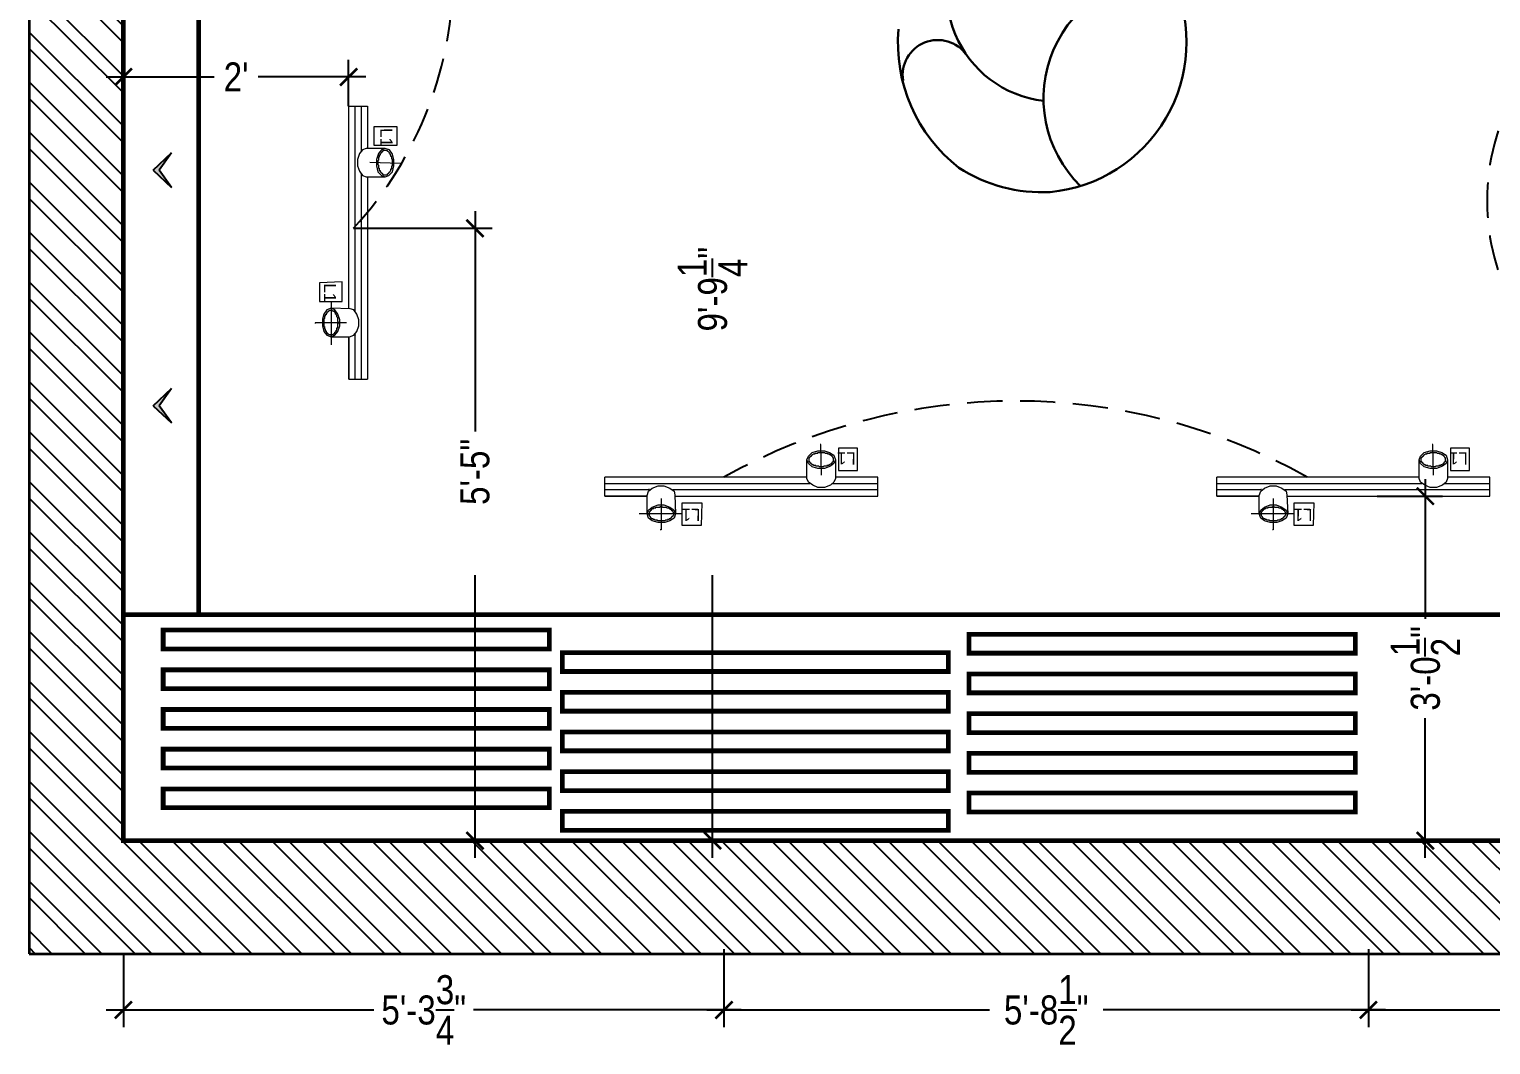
# Model space of a CAD drawing. Header units: inches. Extents: x -109431 to 29005, y -34715 to -1756.
# Drawn here: x -51553.3 to -51398.2, y -12237.6 to -12129.7 of the extents above; entities that cross this region are included whole.
import ezdxf

# ---------------------------------------------------------------- set-up
doc = ezdxf.new("R2010")
doc.units = ezdxf.units.IN
doc.header["$LTSCALE"] = 0.05
doc.header["$MEASUREMENT"] = 0
doc.header["$PDMODE"] = 3
doc.header["$PDSIZE"] = -4
for name, pattern in [('A2-XREF-115_FURN$0$HIDDEN', [0.375, 0.25, -0.125]), ('ACAD_ISO03W100', [30, 12, -18]), ('DASHED2', [0.375, 0.25, -0.125])]:
    doc.linetypes.add(name, pattern=pattern)
doc.layers.get('Defpoints').update_dxf_attribs({"linetype": 'DASHED2'})
for name, color, linetype in [('Civil Dimension - Text', 7, 'Continuous'), ('Flooring Hatch', 251, 'Continuous'), ('Flooring Layout', 7, 'Continuous')]:
    doc.layers.add(name, color=color, linetype=linetype)
for name, color, linetype, lineweight in [('Electrical power fixture', 144, 'Continuous', 15), ('FURNITURE', 1, 'Continuous', 18), ('hatch', 7, 'Continuous', 25), ('WALL', 7, 'Continuous', 35)]:
    doc.layers.add(name, color=color, linetype=linetype, lineweight=lineweight)
doc.styles.add('9-128OF1-4', font='ARIALN.TTF', dxfattribs={"height": 3.0792})
doc.styles.add('PDF Arial', font='arial.ttf')
doc.dimstyles.new('DIM 1-4', dxfattribs={"dimtxt": 3.0792, "dimasz": 1.82, "dimexe": 1.82, "dimexo": 0, "dimgap": 0.09, "dimtad": 0, "dimzin": 0, "dimdsep": 46, "dimlunit": 4, "dimtxsty": '9-128OF1-4', "dimblk": 'ARCHTICK', "dimcen": 1.8125, "dimdle": 1.82, "dimclrd": 8, "dimclre": 8, "dimadec": 0, "dimazin": 0, "dimtfac": 1, "dimtofl": 0, "dimtmove": 0, "dimatfit": 3, "dimldrblk": 'OPEN90', "dimfxl": 1, "dimtolj": 1, "dimtzin": 0, "dimlwd": -1, "dimarcsym": 0})

# ---------------------------------------------------------------- blocks, each defined once
blk = doc.blocks.new('adwawd')
at = {"layer": 'Flooring Hatch', "ltscale": 50, "true_color": 0xcd6928}
h = blk.add_hatch(color=32, dxfattribs=at)
h.dxf.hatch_style = 1
h.paths.add_polyline_path([(-77941.34, -7094.04), (-77946.01, -7099.05), (-77941.34, -7095.73), (-77936.68, -7099.05)])
at = {"layer": 'Civil Dimension - Text', "color": 2, "ltscale": 50}
for p, q in [((-77941.34, -7094.04), (-77946.01, -7099.05)), ((-77946.01, -7099.05), (-77941.34, -7095.73)), ((-77941.34, -7094.04), (-77936.68, -7099.05)), ((-77936.68, -7099.05), (-77941.34, -7095.73))]:
    blk.add_line(p, q, dxfattribs=at)
blk = doc.blocks.new('_ArchTick')
at = {"color": 0, "const_width": 0.15}
blk.add_lwpolyline([(-0.5, -0.5), (0.5, 0.5)], dxfattribs=at)
blk = doc.blocks.new('*D364')
at = {"layer": 'Civil Dimension - Text', "color": 8, "linetype": 'ACAD_ISO03W100', "ltscale": 50, "transparency": 16777216}
for p, q in [((-51405.11, -12177.48), (-51405.11, -12193.22)), ((-51405.11, -12217.7), (-51405.11, -12201.97))]:
    blk.add_line(p, q, dxfattribs=at)
at = {"layer": 'Civil Dimension - Text', "color": 8, "linetype": 'ACAD_ISO03W100', "lineweight": -2, "ltscale": 50, "transparency": 16777216}
for p, q in [((-51410.23, -12179.3), (-51403.29, -12179.3)), ((-51410.23, -12215.88), (-51403.29, -12215.88))]:
    blk.add_line(p, q, dxfattribs=at)
at = {"layer": 'Defpoints', "color": 0, "ltscale": 50, "transparency": 16777216}
for p in [(-51410.23, -12179.3), (-51405.11, -12179.3), (-51410.23, -12215.88)]:
    blk.add_point(p, dxfattribs=at)
at = {"layer": 'Civil Dimension - Text', "color": 8, "ltscale": 50, "transparency": 16777216, "xscale": 1.82, "yscale": 1.82, "zscale": 1.82}
for p, rotation in [((-51405.11, -12179.3), 90), ((-51405.11, -12215.88), 270)]:
    blk.add_blockref('_ArchTick', p, dxfattribs=dict(at, rotation=rotation))
at = {"layer": 'Civil Dimension - Text', "color": 0, "ltscale": 50, "transparency": 16777216, "insert": (-51405.11, -12197.59), "char_height": 3.0792, "attachment_point": 5, "rotation": 90, "style": '9-128OF1-4', "bg_fill": 3, "box_fill_scale": 1.25, "bg_fill_color": 256, "bg_fill_true_color": 13158600, "bg_fill_transparency": 0}
blk.add_mtext('\\A1;3\'-0{\\H1x;\\S1/2;}"', dxfattribs=at)
blk = doc.blocks.new('_Open90')
at = {"color": 0, "linetype": 'ByBlock', "lineweight": -2}
for p, q in [((0, 0), (-1, 0)), ((-0.5, 0.5), (0, 0)), ((0, 0), (-0.5, -0.5))]:
    blk.add_line(p, q, dxfattribs=at)
blk = doc.blocks.new('*D367')
at = {"layer": 'Defpoints', "color": 0, "ltscale": 50, "transparency": 16777216}
for p in [(-51543.33, -12227.96), (-51479.57, -12227.42), (-51543.33, -12233.86)]:
    blk.add_point(p, dxfattribs=at)
at = {"layer": 'Flooring Layout', "color": 8, "linetype": 'ACAD_ISO03W100', "lineweight": -2, "ltscale": 50, "transparency": 16777216}
for p, q in [((-51543.33, -12227.96), (-51543.33, -12235.68)), ((-51479.57, -12227.42), (-51479.57, -12235.68))]:
    blk.add_line(p, q, dxfattribs=at)
at = {"layer": 'Flooring Layout', "color": 8, "linetype": 'ACAD_ISO03W100', "ltscale": 50, "transparency": 16777216}
for p, q in [((-51545.15, -12233.86), (-51515.86, -12233.86)), ((-51477.75, -12233.86), (-51507.04, -12233.86))]:
    blk.add_line(p, q, dxfattribs=at)
at = {"layer": 'Flooring Layout', "color": 8, "ltscale": 50, "transparency": 16777216, "xscale": 1.82, "yscale": 1.82, "zscale": 1.82, "rotation": 180}
blk.add_blockref('_ArchTick', (-51543.33, -12233.86), dxfattribs=at)
at = {"layer": 'Flooring Layout', "color": 8, "ltscale": 50, "transparency": 16777216, "xscale": 1.82, "yscale": 1.82, "zscale": 1.82}
blk.add_blockref('_ArchTick', (-51479.57, -12233.86), dxfattribs=at)
at = {"layer": 'Flooring Layout', "color": 0, "ltscale": 50, "transparency": 16777216, "insert": (-51511.45, -12233.86), "char_height": 3.0792, "attachment_point": 5, "style": '9-128OF1-4', "bg_fill": 3, "box_fill_scale": 1.25, "bg_fill_color": 256, "bg_fill_true_color": 13158600, "bg_fill_transparency": 0}
blk.add_mtext('\\A1;5\'-3{\\H1x;\\S3/4;}"', dxfattribs=at)
blk = doc.blocks.new('*D368')
at = {"layer": 'Defpoints', "color": 0, "ltscale": 50, "transparency": 16777216}
for p in [(-51347.16, -12220.89), (-51411.15, -12227.88), (-51411.15, -12233.86)]:
    blk.add_point(p, dxfattribs=at)
at = {"layer": 'Flooring Layout', "color": 8, "linetype": 'ACAD_ISO03W100', "lineweight": -2, "ltscale": 50, "transparency": 16777216}
for p, q in [((-51347.16, -12220.89), (-51347.16, -12235.68)), ((-51411.15, -12227.88), (-51411.15, -12235.68))]:
    blk.add_line(p, q, dxfattribs=at)
at = {"layer": 'Flooring Layout', "color": 8, "linetype": 'ACAD_ISO03W100', "ltscale": 50, "transparency": 16777216}
for p, q in [((-51412.97, -12233.86), (-51382.6, -12233.86)), ((-51345.34, -12233.86), (-51375.71, -12233.86))]:
    blk.add_line(p, q, dxfattribs=at)
at = {"layer": 'Flooring Layout', "color": 8, "ltscale": 50, "transparency": 16777216, "xscale": 1.82, "yscale": 1.82, "zscale": 1.82, "rotation": 180}
blk.add_blockref('_ArchTick', (-51411.15, -12233.86), dxfattribs=at)
at = {"layer": 'Flooring Layout', "color": 8, "ltscale": 50, "transparency": 16777216, "xscale": 1.82, "yscale": 1.82, "zscale": 1.82}
blk.add_blockref('_ArchTick', (-51347.16, -12233.86), dxfattribs=at)
at = {"layer": 'Flooring Layout', "color": 0, "ltscale": 50, "transparency": 16777216, "insert": (-51379.15, -12233.86), "char_height": 3.079, "attachment_point": 5, "style": '9-128OF1-4', "bg_fill": 3, "box_fill_scale": 1.25, "bg_fill_color": 256, "bg_fill_true_color": 13158600, "bg_fill_transparency": 0}
blk.add_mtext('\\A1;5\'-4"', dxfattribs=at)
blk = doc.blocks.new('*D371')
at = {"layer": 'Civil Dimension - Text', "color": 8, "linetype": 'ACAD_ISO03W100', "ltscale": 50, "transparency": 16777216}
for p, q in [((-51506, -12149.03), (-51506, -12173.27)), ((-51506, -12217.7), (-51506, -12180.17))]:
    blk.add_line(p, q, dxfattribs=at)
at = {"layer": 'Civil Dimension - Text', "color": 8, "linetype": 'ACAD_ISO03W100', "lineweight": -2, "ltscale": 50, "transparency": 16777216}
for p, q in [((-51518.9, -12150.85), (-51504.18, -12150.85)), ((-51518.9, -12215.88), (-51504.18, -12215.88))]:
    blk.add_line(p, q, dxfattribs=at)
at = {"layer": 'Defpoints', "color": 0, "ltscale": 50, "transparency": 16777216}
for p in [(-51518.9, -12150.85), (-51518.9, -12215.88), (-51506, -12215.88)]:
    blk.add_point(p, dxfattribs=at)
at = {"layer": 'Civil Dimension - Text', "color": 8, "ltscale": 50, "transparency": 16777216, "xscale": 1.82, "yscale": 1.82, "zscale": 1.82}
for p, rotation in [((-51506, -12150.85), 90), ((-51506, -12215.88), 270)]:
    blk.add_blockref('_ArchTick', p, dxfattribs=dict(at, rotation=rotation))
at = {"layer": 'Civil Dimension - Text', "color": 0, "ltscale": 50, "transparency": 16777216, "insert": (-51506, -12176.72), "char_height": 3.079, "attachment_point": 5, "rotation": 90, "style": '9-128OF1-4', "bg_fill": 3, "box_fill_scale": 1.25, "bg_fill_color": 256, "bg_fill_true_color": 13158600, "bg_fill_transparency": 0}
blk.add_mtext('\\A1;5\'-5"', dxfattribs=at)
blk = doc.blocks.new('*D372')
at = {"layer": 'Defpoints', "color": 0, "ltscale": 50, "transparency": 16777216}
for p in [(-51479.57, -12227.42), (-51411.15, -12227.42), (-51411.15, -12233.86)]:
    blk.add_point(p, dxfattribs=at)
at = {"layer": 'Flooring Layout', "color": 8, "linetype": 'ACAD_ISO03W100', "lineweight": -2, "ltscale": 50, "transparency": 16777216}
for p, q in [((-51479.57, -12227.42), (-51479.57, -12235.68)), ((-51411.15, -12227.42), (-51411.15, -12235.68))]:
    blk.add_line(p, q, dxfattribs=at)
at = {"layer": 'Flooring Layout', "color": 8, "linetype": 'ACAD_ISO03W100', "ltscale": 50, "transparency": 16777216}
for p, q in [((-51481.39, -12233.86), (-51449.74, -12233.86)), ((-51409.33, -12233.86), (-51440.99, -12233.86))]:
    blk.add_line(p, q, dxfattribs=at)
at = {"layer": 'Flooring Layout', "color": 8, "ltscale": 50, "transparency": 16777216, "xscale": 1.82, "yscale": 1.82, "zscale": 1.82, "rotation": 180}
blk.add_blockref('_ArchTick', (-51479.57, -12233.86), dxfattribs=at)
at = {"layer": 'Flooring Layout', "color": 8, "ltscale": 50, "transparency": 16777216, "xscale": 1.82, "yscale": 1.82, "zscale": 1.82}
blk.add_blockref('_ArchTick', (-51411.15, -12233.86), dxfattribs=at)
at = {"layer": 'Flooring Layout', "color": 0, "ltscale": 50, "transparency": 16777216, "insert": (-51445.36, -12233.86), "char_height": 3.0792, "attachment_point": 5, "style": '9-128OF1-4', "bg_fill": 3, "box_fill_scale": 1.25, "bg_fill_color": 256, "bg_fill_true_color": 13158600, "bg_fill_transparency": 0}
blk.add_mtext('\\A1;5\'-8{\\H1x;\\S1/2;}"', dxfattribs=at)
blk = doc.blocks.new('*D377')
at = {"layer": 'Civil Dimension - Text', "color": 8, "linetype": 'ACAD_ISO03W100', "ltscale": 50, "transparency": 16777216}
for p, q in [((-51480.79, -12096.94), (-51480.79, -12152.91)), ((-51480.79, -12217.7), (-51480.79, -12161.73))]:
    blk.add_line(p, q, dxfattribs=at)
at = {"layer": 'Civil Dimension - Text', "color": 8, "linetype": 'ACAD_ISO03W100', "lineweight": -2, "ltscale": 50, "transparency": 16777216}
for p, q in [((-51447.24, -12098.76), (-51482.61, -12098.76)), ((-51437.26, -12215.88), (-51482.61, -12215.88))]:
    blk.add_line(p, q, dxfattribs=at)
at = {"layer": 'Defpoints', "color": 0, "ltscale": 50, "transparency": 16777216}
for p in [(-51447.24, -12098.76), (-51480.79, -12215.88), (-51437.26, -12215.88)]:
    blk.add_point(p, dxfattribs=at)
at = {"layer": 'Civil Dimension - Text', "color": 8, "ltscale": 50, "transparency": 16777216, "xscale": 1.82, "yscale": 1.82, "zscale": 1.82}
for p, rotation in [((-51480.79, -12098.76), 90), ((-51480.79, -12215.88), 270)]:
    blk.add_blockref('_ArchTick', p, dxfattribs=dict(at, rotation=rotation))
at = {"layer": 'Civil Dimension - Text', "color": 0, "ltscale": 50, "transparency": 16777216, "insert": (-51480.79, -12157.32), "char_height": 3.0792, "attachment_point": 5, "rotation": 90, "style": '9-128OF1-4', "bg_fill": 3, "box_fill_scale": 1.25, "bg_fill_color": 256, "bg_fill_true_color": 13158600, "bg_fill_transparency": 0}
blk.add_mtext('\\A1;9\'-9{\\H1x;\\S1/4;}"', dxfattribs=at)
blk = doc.blocks.new('*D404')
at = {"layer": 'Defpoints', "color": 0, "ltscale": 50, "transparency": 16777216}
for p in [(-51543.33, -12134.78), (-51543.33, -12136.57), (-51519.42, -12137.88)]:
    blk.add_point(p, dxfattribs=at)
at = {"layer": 'Flooring Layout', "color": 8, "linetype": 'ACAD_ISO03W100', "lineweight": -2, "ltscale": 50, "transparency": 16777216}
for p, q in [((-51543.33, -12136.57), (-51543.33, -12132.96)), ((-51519.42, -12137.88), (-51519.42, -12132.96))]:
    blk.add_line(p, q, dxfattribs=at)
at = {"layer": 'Flooring Layout', "color": 8, "linetype": 'ACAD_ISO03W100', "ltscale": 50, "transparency": 16777216}
for p, q in [((-51545.15, -12134.78), (-51532.65, -12134.78)), ((-51517.6, -12134.78), (-51530.1, -12134.78))]:
    blk.add_line(p, q, dxfattribs=at)
at = {"layer": 'Flooring Layout', "color": 8, "ltscale": 50, "transparency": 16777216, "xscale": 1.82, "yscale": 1.82, "zscale": 1.82, "rotation": 180}
blk.add_blockref('_ArchTick', (-51543.33, -12134.78), dxfattribs=at)
at = {"layer": 'Flooring Layout', "color": 8, "ltscale": 50, "transparency": 16777216, "xscale": 1.82, "yscale": 1.82, "zscale": 1.82}
blk.add_blockref('_ArchTick', (-51519.42, -12134.78), dxfattribs=at)
at = {"layer": 'Flooring Layout', "color": 0, "ltscale": 50, "transparency": 16777216, "insert": (-51531.37, -12134.78), "char_height": 3.079, "attachment_point": 5, "style": '9-128OF1-4', "bg_fill": 3, "box_fill_scale": 1.25, "bg_fill_color": 256, "bg_fill_true_color": 13158600, "bg_fill_transparency": 0}
blk.add_mtext("\\A1;2'", dxfattribs=at)

msp = doc.modelspace()

# ---------------------------------------------------------------- hatches: boundary and pattern name
at = {"layer": 'hatch', "ltscale": 0.25}
h = msp.add_hatch(dxfattribs=at)
h.set_pattern_fill('ANSI32', color=8, scale=10, angle=270)
h.set_pattern_definition([(315, (-47162.779, 72304.417), (2.65165043, 2.65165043), []), (315, (-47162.779, 72302.6493), (2.65165043, 2.65165043), [])])
h.paths.add_polyline_path([(-51380.36559, -12227.88316), (-51380.36559, -12215.88316), (-51543.33164, -12215.88316), (-51543.33164, -12044.88316), (-51553.33164, -12044.88316), (-51553.33164, -12227.88316)])

# ---------------------------------------------------------------- linework, layer by layer
at = {"color": 244, "lineweight": 30, "ltscale": 50, "true_color": 0x991b1e}
for centre, radius, start, end in [((-51444.35339, -12125.84428), 11.53989, 79.9064974, 263.5789485), ((-51432.62139, -12137.05371), 13.02511, 87.5444693, 225.6658179), ((-51446.44642, -12131.09926), 15.98454, 275.4578992, 23.8293879), ((-51444.25488, -12131.15778), 16.8509, 175.0919541, 231.9162434), ((-51456.87118, -12134.59421), 3.73294, 35.2978512, 188.7055563), ((-51445.7933, -12130.72305), 16.31136, 237.1187473, 273.047746)]:
    msp.add_arc(centre, radius, start, end, dxfattribs=at)
at = {"layer": 'Electrical power fixture'}
for p, q in [((-51492.22439, -12179.30089), (-51492.22439, -12177.28658)), ((-51427.24281, -12179.30089), (-51427.24281, -12177.28658)), ((-51487.72439, -12179.30089), (-51492.22439, -12179.30089)), ((-51422.74281, -12179.30089), (-51427.24281, -12179.30089))]:
    msp.add_line(p, q, dxfattribs=at)
for points in [[(-51514.30388, -12140.05241), (-51514.30388, -12142.06672), (-51516.70553, -12142.06672), (-51516.70553, -12140.05241), (-51514.30388, -12140.05241), (-51514.30388, -12140.12988)], [(-51515.54344, -12142.37662), (-51517.55774, -12142.37662), (-51517.94509, -12142.53156), (-51518.25501, -12142.91893), (-51518.48742, -12143.53871), (-51518.48742, -12144.23597), (-51518.25501, -12144.77829), (-51517.94509, -12145.24312), (-51517.55774, -12145.39807), (-51515.54344, -12145.39807)], [(-51515.54344, -12145.16565), (-51515.46597, -12145.16565), (-51515.3885, -12145.16565), (-51515.31103, -12145.16565), (-51515.31103, -12145.08818), (-51515.23356, -12145.08818), (-51515.23356, -12145.0107), (-51515.15605, -12145.0107), (-51515.15605, -12144.93323), (-51515.07858, -12144.93323), (-51515.07858, -12144.85576), (-51515.00111, -12144.85576), (-51515.00111, -12144.77829), (-51514.92364, -12144.70081), (-51514.92364, -12144.62334), (-51514.92364, -12144.54587), (-51514.84617, -12144.54587), (-51514.84617, -12144.46839), (-51514.84617, -12144.39092), (-51514.84617, -12144.31345), (-51514.84617, -12144.23597), (-51514.7687, -12144.23597), (-51514.7687, -12144.1585), (-51514.7687, -12144.08103), (-51514.7687, -12144.00355), (-51514.7687, -12143.92608), (-51514.7687, -12143.84861), (-51514.7687, -12143.77113), (-51514.7687, -12143.69366), (-51514.7687, -12143.61619), (-51514.7687, -12143.53871), (-51514.84617, -12143.46124), (-51514.84617, -12143.38377), (-51514.84617, -12143.30629), (-51514.84617, -12143.22882), (-51514.92364, -12143.22882), (-51514.92364, -12143.15135), (-51514.92364, -12143.07387), (-51515.00111, -12142.9964), (-51515.00111, -12142.91893), (-51515.07858, -12142.91893), (-51515.07858, -12142.84146), (-51515.15605, -12142.76398), (-51515.23356, -12142.68651), (-51515.31103, -12142.68651), (-51515.31103, -12142.60904), (-51515.3885, -12142.60904), (-51515.46597, -12142.60904), (-51515.54344, -12142.60904), (-51515.62091, -12142.60904), (-51515.69838, -12142.60904), (-51515.77585, -12142.60904), (-51515.77585, -12142.68651), (-51515.85332, -12142.68651), (-51515.85332, -12142.76398), (-51515.93079, -12142.76398), (-51515.93079, -12142.84146), (-51516.00826, -12142.84146), (-51516.00826, -12142.91893), (-51516.08573, -12142.9964), (-51516.08573, -12143.07387), (-51516.1632, -12143.07387), (-51516.1632, -12143.15135), (-51516.1632, -12143.22882), (-51516.1632, -12143.30629), (-51516.24071, -12143.30629), (-51516.24071, -12143.38377), (-51516.24071, -12143.46124), (-51516.24071, -12143.53871), (-51516.24071, -12143.61619), (-51516.31818, -12143.69366), (-51516.31818, -12143.77113), (-51516.31818, -12143.84861), (-51516.31818, -12143.92608), (-51516.31818, -12144.00355), (-51516.31818, -12144.08103), (-51516.24071, -12144.1585), (-51516.24071, -12144.23597), (-51516.24071, -12144.31345), (-51516.24071, -12144.39092), (-51516.24071, -12144.46839), (-51516.1632, -12144.46839), (-51516.1632, -12144.54587), (-51516.1632, -12144.62334), (-51516.1632, -12144.70081), (-51516.08573, -12144.70081), (-51516.08573, -12144.77829), (-51516.08573, -12144.85576), (-51516.00826, -12144.85576), (-51516.00826, -12144.93323), (-51515.93079, -12144.93323), (-51515.93079, -12145.0107), (-51515.85332, -12145.0107), (-51515.85332, -12145.08818), (-51515.77585, -12145.08818), (-51515.77585, -12145.16565), (-51515.69838, -12145.16565), (-51515.62091, -12145.16565), (-51515.54344, -12145.16565), (-51515.54344, -12145.24312)], [(-51517.17039, -12143.84861), (-51513.91649, -12143.92608), (-51513.91649, -12144.00355)], [(-51522.51603, -12156.63171), (-51522.51603, -12158.64602), (-51520.11438, -12158.64602), (-51520.11438, -12156.55424), (-51522.51603, -12156.63171), (-51522.51603, -12156.70919)], [(-51521.27647, -12158.64602), (-51521.27647, -12163.13947), (-51521.27647, -12163.21695)], [(-51521.27647, -12159.5757), (-51521.35394, -12159.5757), (-51521.43141, -12159.5757), (-51521.50888, -12159.65317), (-51521.58635, -12159.65317), (-51521.58635, -12159.73064), (-51521.66382, -12159.73064), (-51521.66382, -12159.80812), (-51521.74129, -12159.80812), (-51521.74129, -12159.88559), (-51521.81876, -12159.88559), (-51521.81876, -12159.96306), (-51521.81876, -12160.04054), (-51521.89623, -12160.04054), (-51521.89623, -12160.11802), (-51521.89623, -12160.19549), (-51521.9737, -12160.19549), (-51521.9737, -12160.27297), (-51521.9737, -12160.35044), (-51521.9737, -12160.42791), (-51522.05121, -12160.50538), (-51522.05121, -12160.58286), (-51522.05121, -12160.66033), (-51522.05121, -12160.7378), (-51522.05121, -12160.81528), (-51522.05121, -12160.89275), (-51522.05121, -12160.97022), (-51522.05121, -12161.0477), (-51522.05121, -12161.12517), (-51522.05121, -12161.20264), (-51522.05121, -12161.28012), (-51521.9737, -12161.28012), (-51521.9737, -12161.35759), (-51521.9737, -12161.43506), (-51521.9737, -12161.51254), (-51521.89623, -12161.59001), (-51521.89623, -12161.66748), (-51521.89623, -12161.74496), (-51521.81876, -12161.74496), (-51521.81876, -12161.82243), (-51521.81876, -12161.8999), (-51521.74129, -12161.8999), (-51521.74129, -12161.97738), (-51521.66382, -12161.97738), (-51521.66382, -12162.05485), (-51521.58635, -12162.05485), (-51521.50888, -12162.13232), (-51521.43141, -12162.13232), (-51521.35394, -12162.13232), (-51521.35394, -12162.2098), (-51521.27647, -12162.2098), (-51521.27647, -12162.13232), (-51521.199, -12162.13232), (-51521.12153, -12162.13232), (-51521.04406, -12162.13232), (-51521.04406, -12162.05485), (-51520.96655, -12162.05485), (-51520.96655, -12161.97738), (-51520.88908, -12161.97738), (-51520.88908, -12161.8999), (-51520.81161, -12161.8999), (-51520.81161, -12161.82243), (-51520.73414, -12161.82243), (-51520.73414, -12161.74496), (-51520.73414, -12161.66748), (-51520.65667, -12161.66748), (-51520.65667, -12161.59001), (-51520.65667, -12161.51254), (-51520.65667, -12161.43506), (-51520.5792, -12161.43506), (-51520.5792, -12161.35759), (-51520.5792, -12161.28012), (-51520.5792, -12161.20264), (-51520.5792, -12161.12517), (-51520.5792, -12161.0477), (-51520.5792, -12160.97022), (-51520.50173, -12160.97022), (-51520.50173, -12160.89275), (-51520.50173, -12160.81528), (-51520.5792, -12160.7378), (-51520.5792, -12160.66033), (-51520.5792, -12160.58286), (-51520.5792, -12160.50538), (-51520.5792, -12160.42791), (-51520.5792, -12160.35044), (-51520.65667, -12160.27297), (-51520.65667, -12160.19549), (-51520.65667, -12160.11802), (-51520.73414, -12160.04054), (-51520.73414, -12159.96306), (-51520.81161, -12159.96306), (-51520.81161, -12159.88559), (-51520.81161, -12159.80812), (-51520.88908, -12159.80812), (-51520.88908, -12159.73064), (-51520.96655, -12159.73064), (-51520.96655, -12159.65317), (-51521.04406, -12159.65317), (-51521.12153, -12159.65317), (-51521.12153, -12159.5757), (-51521.199, -12159.5757), (-51521.27647, -12159.5757), (-51521.27647, -12159.65317)], [(-51469.20826, -12177.05417), (-51469.28573, -12173.80027), (-51469.3632, -12173.80027)], [(-51465.41206, -12174.18766), (-51467.42637, -12174.18766), (-51467.42637, -12176.58931), (-51465.41206, -12176.58931), (-51465.41206, -12174.18766), (-51465.48953, -12174.18766)], [(-51404.22668, -12177.05417), (-51404.30415, -12173.80027), (-51404.38162, -12173.80027)], [(-51400.43048, -12174.18766), (-51402.44478, -12174.18766), (-51402.44478, -12176.58931), (-51400.43048, -12176.58931), (-51400.43048, -12174.18766), (-51400.50795, -12174.18766)], [(-51467.73627, -12175.42722), (-51467.73627, -12177.44152), (-51467.89121, -12177.82887), (-51468.27858, -12178.13879), (-51468.89836, -12178.3712), (-51469.59562, -12178.3712), (-51470.13794, -12178.13879), (-51470.60277, -12177.82887), (-51470.75772, -12177.44152), (-51470.75772, -12175.42722)], [(-51470.5253, -12175.42722), (-51470.5253, -12175.34975), (-51470.5253, -12175.27228), (-51470.5253, -12175.19481), (-51470.44783, -12175.19481), (-51470.44783, -12175.11734), (-51470.37035, -12175.11734), (-51470.37035, -12175.03983), (-51470.29288, -12175.03983), (-51470.29288, -12174.96236), (-51470.21541, -12174.96236), (-51470.21541, -12174.88489), (-51470.13794, -12174.88489), (-51470.06046, -12174.80742), (-51469.98299, -12174.80742), (-51469.90552, -12174.80742), (-51469.90552, -12174.72995), (-51469.82804, -12174.72995), (-51469.75057, -12174.72995), (-51469.6731, -12174.72995), (-51469.59562, -12174.72995), (-51469.59562, -12174.65248), (-51469.51815, -12174.65248), (-51469.44068, -12174.65248), (-51469.3632, -12174.65248), (-51469.28573, -12174.65248), (-51469.20826, -12174.65248), (-51469.13078, -12174.65248), (-51469.05331, -12174.65248), (-51468.97584, -12174.65248), (-51468.89836, -12174.65248), (-51468.82089, -12174.72995), (-51468.74342, -12174.72995), (-51468.66594, -12174.72995), (-51468.58847, -12174.72995), (-51468.58847, -12174.80742), (-51468.511, -12174.80742), (-51468.43352, -12174.80742), (-51468.35605, -12174.88489), (-51468.27858, -12174.88489), (-51468.27858, -12174.96236), (-51468.20111, -12174.96236), (-51468.12363, -12175.03983), (-51468.04616, -12175.11734), (-51468.04616, -12175.19481), (-51467.96869, -12175.19481), (-51467.96869, -12175.27228), (-51467.96869, -12175.34975), (-51467.96869, -12175.42722), (-51467.96869, -12175.50469), (-51467.96869, -12175.58216), (-51467.96869, -12175.65963), (-51468.04616, -12175.65963), (-51468.04616, -12175.7371), (-51468.12363, -12175.7371), (-51468.12363, -12175.81457), (-51468.20111, -12175.81457), (-51468.20111, -12175.89204), (-51468.27858, -12175.89204), (-51468.35605, -12175.96951), (-51468.43352, -12175.96951), (-51468.43352, -12176.04698), (-51468.511, -12176.04698), (-51468.58847, -12176.04698), (-51468.66594, -12176.04698), (-51468.66594, -12176.12449), (-51468.74342, -12176.12449), (-51468.82089, -12176.12449), (-51468.89836, -12176.12449), (-51468.97584, -12176.12449), (-51469.05331, -12176.20196), (-51469.13078, -12176.20196), (-51469.20826, -12176.20196), (-51469.28573, -12176.20196), (-51469.3632, -12176.20196), (-51469.44068, -12176.20196), (-51469.51815, -12176.12449), (-51469.59562, -12176.12449), (-51469.6731, -12176.12449), (-51469.75057, -12176.12449), (-51469.82804, -12176.12449), (-51469.82804, -12176.04698), (-51469.90552, -12176.04698), (-51469.98299, -12176.04698), (-51470.06046, -12176.04698), (-51470.06046, -12175.96951), (-51470.13794, -12175.96951), (-51470.21541, -12175.96951), (-51470.21541, -12175.89204), (-51470.29288, -12175.89204), (-51470.29288, -12175.81457), (-51470.37035, -12175.81457), (-51470.37035, -12175.7371), (-51470.44783, -12175.7371), (-51470.44783, -12175.65963), (-51470.5253, -12175.65963), (-51470.5253, -12175.58216), (-51470.5253, -12175.50469), (-51470.5253, -12175.42722), (-51470.60277, -12175.42722)], [(-51402.75468, -12175.42722), (-51402.75468, -12177.44152), (-51402.90962, -12177.82887), (-51403.29699, -12178.13879), (-51403.91678, -12178.3712), (-51404.61404, -12178.3712), (-51405.15636, -12178.13879), (-51405.62119, -12177.82887), (-51405.77614, -12177.44152), (-51405.77614, -12175.42722)], [(-51405.54372, -12175.42722), (-51405.54372, -12175.34975), (-51405.54372, -12175.27228), (-51405.54372, -12175.19481), (-51405.46625, -12175.19481), (-51405.46625, -12175.11734), (-51405.38877, -12175.11734), (-51405.38877, -12175.03983), (-51405.3113, -12175.03983), (-51405.3113, -12174.96236), (-51405.23383, -12174.96236), (-51405.23383, -12174.88489), (-51405.15636, -12174.88489), (-51405.07888, -12174.80742), (-51405.00141, -12174.80742), (-51404.92394, -12174.80742), (-51404.92394, -12174.72995), (-51404.84646, -12174.72995), (-51404.76899, -12174.72995), (-51404.69152, -12174.72995), (-51404.61404, -12174.72995), (-51404.61404, -12174.65248), (-51404.53657, -12174.65248), (-51404.4591, -12174.65248), (-51404.38162, -12174.65248), (-51404.30415, -12174.65248), (-51404.22668, -12174.65248), (-51404.1492, -12174.65248), (-51404.07173, -12174.65248), (-51403.99425, -12174.65248), (-51403.91678, -12174.65248), (-51403.8393, -12174.72995), (-51403.76183, -12174.72995), (-51403.68435, -12174.72995), (-51403.60688, -12174.72995), (-51403.60688, -12174.80742), (-51403.52941, -12174.80742), (-51403.45193, -12174.80742), (-51403.37446, -12174.88489), (-51403.29699, -12174.88489), (-51403.29699, -12174.96236), (-51403.21952, -12174.96236), (-51403.14204, -12175.03983), (-51403.06457, -12175.11734), (-51403.06457, -12175.19481), (-51402.9871, -12175.19481), (-51402.9871, -12175.27228), (-51402.9871, -12175.34975), (-51402.9871, -12175.42722), (-51402.9871, -12175.50469), (-51402.9871, -12175.58216), (-51402.9871, -12175.65963), (-51403.06457, -12175.65963), (-51403.06457, -12175.7371), (-51403.14204, -12175.7371), (-51403.14204, -12175.81457), (-51403.21952, -12175.81457), (-51403.21952, -12175.89204), (-51403.29699, -12175.89204), (-51403.37446, -12175.96951), (-51403.45193, -12175.96951), (-51403.45193, -12176.04698), (-51403.52941, -12176.04698), (-51403.60688, -12176.04698), (-51403.68435, -12176.04698), (-51403.68435, -12176.12449), (-51403.76183, -12176.12449), (-51403.8393, -12176.12449), (-51403.91678, -12176.12449), (-51403.99425, -12176.12449), (-51404.07173, -12176.20196), (-51404.1492, -12176.20196), (-51404.22668, -12176.20196), (-51404.30415, -12176.20196), (-51404.38162, -12176.20196), (-51404.4591, -12176.20196), (-51404.53657, -12176.12449), (-51404.61404, -12176.12449), (-51404.69152, -12176.12449), (-51404.76899, -12176.12449), (-51404.84646, -12176.12449), (-51404.84646, -12176.04698), (-51404.92394, -12176.04698), (-51405.00141, -12176.04698), (-51405.07888, -12176.04698), (-51405.07888, -12175.96951), (-51405.15636, -12175.96951), (-51405.23383, -12175.96951), (-51405.23383, -12175.89204), (-51405.3113, -12175.89204), (-51405.3113, -12175.81457), (-51405.38877, -12175.81457), (-51405.38877, -12175.7371), (-51405.46625, -12175.7371), (-51405.46625, -12175.65963), (-51405.54372, -12175.65963), (-51405.54372, -12175.58216), (-51405.54372, -12175.50469), (-51405.54372, -12175.42722), (-51405.62119, -12175.42722)], [(-51470.75772, -12177.28658), (-51492.22439, -12177.28658)], [(-51484.7804, -12179.30089), (-51463.24281, -12179.30089), (-51463.24281, -12177.28658), (-51467.73627, -12177.28658)], [(-51405.77614, -12177.28658), (-51427.24281, -12177.28658)], [(-51419.79882, -12179.30089), (-51398.26122, -12179.30089), (-51398.26122, -12177.28658), (-51402.75468, -12177.28658)], [(-51470.44783, -12177.98381), (-51492.22439, -12177.98381)], [(-51492.22439, -12178.60362), (-51487.49197, -12178.60362), (-51487.56945, -12178.60362)], [(-51487.72439, -12181.16025), (-51487.72439, -12179.22342), (-51487.56945, -12178.75856), (-51487.18208, -12178.44868), (-51486.56229, -12178.21626), (-51485.94251, -12178.21626), (-51485.32272, -12178.44868), (-51484.85787, -12178.75856), (-51484.7804, -12179.14595), (-51484.70293, -12181.16025)], [(-51485.01282, -12178.60362), (-51463.24281, -12178.60362), (-51463.24281, -12177.98381), (-51468.04616, -12177.98381), (-51468.12363, -12177.98381)], [(-51405.46625, -12177.98381), (-51427.24281, -12177.98381)], [(-51427.24281, -12178.60362), (-51422.51039, -12178.60362), (-51422.58787, -12178.60362)], [(-51422.74281, -12181.16025), (-51422.74281, -12179.22342), (-51422.58787, -12178.75856), (-51422.20049, -12178.44868), (-51421.5807, -12178.21626), (-51420.96092, -12178.21626), (-51420.34113, -12178.44868), (-51419.87629, -12178.75856), (-51419.79882, -12179.14595), (-51419.72135, -12181.16025)], [(-51420.03124, -12178.60362), (-51398.26122, -12178.60362), (-51398.26122, -12177.98381), (-51403.06457, -12177.98381), (-51403.14204, -12177.98381)], [(-51492.22439, -12179.30089), (-51487.72439, -12179.30089)], [(-51484.93535, -12181.16025), (-51484.93535, -12181.23772), (-51484.93535, -12181.31519), (-51485.01282, -12181.39266), (-51485.01282, -12181.47013), (-51485.09029, -12181.47013), (-51485.09029, -12181.5476), (-51485.16777, -12181.5476), (-51485.16777, -12181.62507), (-51485.24524, -12181.62507), (-51485.24524, -12181.70254), (-51485.32272, -12181.70254), (-51485.4002, -12181.70254), (-51485.4002, -12181.78001), (-51485.47767, -12181.78001), (-51485.55514, -12181.78001), (-51485.55514, -12181.85748), (-51485.63262, -12181.85748), (-51485.71009, -12181.85748), (-51485.78756, -12181.85748), (-51485.86503, -12181.93499), (-51485.94251, -12181.93499), (-51486.01998, -12181.93499), (-51486.09745, -12181.93499), (-51486.17493, -12181.93499), (-51486.2524, -12181.93499), (-51486.32987, -12181.93499), (-51486.40735, -12181.93499), (-51486.48482, -12181.93499), (-51486.56229, -12181.93499), (-51486.63977, -12181.93499), (-51486.63977, -12181.85748), (-51486.71724, -12181.85748), (-51486.79471, -12181.85748), (-51486.87219, -12181.85748), (-51486.94966, -12181.78001), (-51487.02713, -12181.78001), (-51487.10461, -12181.78001), (-51487.10461, -12181.70254), (-51487.18208, -12181.70254), (-51487.25955, -12181.70254), (-51487.25955, -12181.62507), (-51487.33703, -12181.62507), (-51487.33703, -12181.5476), (-51487.4145, -12181.5476), (-51487.4145, -12181.47013), (-51487.49197, -12181.39266), (-51487.49197, -12181.31519), (-51487.49197, -12181.23772), (-51487.56945, -12181.23772), (-51487.56945, -12181.16025), (-51487.49197, -12181.16025), (-51487.49197, -12181.08278), (-51487.49197, -12181.00531), (-51487.49197, -12180.92784), (-51487.4145, -12180.92784), (-51487.4145, -12180.85033), (-51487.33703, -12180.85033), (-51487.33703, -12180.77286), (-51487.25955, -12180.77286), (-51487.25955, -12180.69539), (-51487.18208, -12180.69539), (-51487.18208, -12180.61792), (-51487.10461, -12180.61792), (-51487.02713, -12180.61792), (-51487.02713, -12180.54045), (-51486.94966, -12180.54045), (-51486.87219, -12180.54045), (-51486.79471, -12180.54045), (-51486.79471, -12180.46298), (-51486.71724, -12180.46298), (-51486.63977, -12180.46298), (-51486.56229, -12180.46298), (-51486.48482, -12180.46298), (-51486.40735, -12180.46298), (-51486.32987, -12180.46298), (-51486.32987, -12180.38551), (-51486.2524, -12180.38551), (-51486.17493, -12180.38551), (-51486.09745, -12180.46298), (-51486.01998, -12180.46298), (-51485.94251, -12180.46298), (-51485.86503, -12180.46298), (-51485.78756, -12180.46298), (-51485.71009, -12180.46298), (-51485.63262, -12180.54045), (-51485.55514, -12180.54045), (-51485.47767, -12180.54045), (-51485.4002, -12180.61792), (-51485.32272, -12180.61792), (-51485.32272, -12180.69539), (-51485.24524, -12180.69539), (-51485.16777, -12180.69539), (-51485.16777, -12180.77286), (-51485.09029, -12180.77286), (-51485.09029, -12180.85033), (-51485.01282, -12180.85033), (-51485.01282, -12180.92784), (-51485.01282, -12181.00531), (-51484.93535, -12181.00531), (-51484.93535, -12181.08278), (-51484.93535, -12181.16025), (-51485.01282, -12181.16025)], [(-51486.2524, -12179.5333), (-51486.2524, -12182.86467), (-51486.32987, -12182.86467)], [(-51481.99136, -12182.39981), (-51484.00567, -12182.39981), (-51484.00567, -12179.99816), (-51481.91389, -12179.99816), (-51481.99136, -12182.39981), (-51482.06884, -12182.39981)], [(-51427.24281, -12179.30089), (-51422.74281, -12179.30089)], [(-51419.95377, -12181.16025), (-51419.95377, -12181.23772), (-51419.95377, -12181.31519), (-51420.03124, -12181.39266), (-51420.03124, -12181.47013), (-51420.10871, -12181.47013), (-51420.10871, -12181.5476), (-51420.18619, -12181.5476), (-51420.18619, -12181.62507), (-51420.26366, -12181.62507), (-51420.26366, -12181.70254), (-51420.34113, -12181.70254), (-51420.41861, -12181.70254), (-51420.41861, -12181.78001), (-51420.49608, -12181.78001), (-51420.57355, -12181.78001), (-51420.57355, -12181.85748), (-51420.65103, -12181.85748), (-51420.7285, -12181.85748), (-51420.80597, -12181.85748), (-51420.88344, -12181.93499), (-51420.96092, -12181.93499), (-51421.03839, -12181.93499), (-51421.11586, -12181.93499), (-51421.19334, -12181.93499), (-51421.27081, -12181.93499), (-51421.34828, -12181.93499), (-51421.42576, -12181.93499), (-51421.50323, -12181.93499), (-51421.5807, -12181.93499), (-51421.65818, -12181.93499), (-51421.65818, -12181.85748), (-51421.73565, -12181.85748), (-51421.81312, -12181.85748), (-51421.8906, -12181.85748), (-51421.96807, -12181.78001), (-51422.04554, -12181.78001), (-51422.12302, -12181.78001), (-51422.12302, -12181.70254), (-51422.20049, -12181.70254), (-51422.27797, -12181.70254), (-51422.27797, -12181.62507), (-51422.35545, -12181.62507), (-51422.35545, -12181.5476), (-51422.43292, -12181.5476), (-51422.43292, -12181.47013), (-51422.51039, -12181.39266), (-51422.51039, -12181.31519), (-51422.51039, -12181.23772), (-51422.58787, -12181.23772), (-51422.58787, -12181.16025), (-51422.51039, -12181.16025), (-51422.51039, -12181.08278), (-51422.51039, -12181.00531), (-51422.51039, -12180.92784), (-51422.43292, -12180.92784), (-51422.43292, -12180.85033), (-51422.35545, -12180.85033), (-51422.35545, -12180.77286), (-51422.27797, -12180.77286), (-51422.27797, -12180.69539), (-51422.20049, -12180.69539), (-51422.20049, -12180.61792), (-51422.12302, -12180.61792), (-51422.04554, -12180.61792), (-51422.04554, -12180.54045), (-51421.96807, -12180.54045), (-51421.8906, -12180.54045), (-51421.81312, -12180.54045), (-51421.81312, -12180.46298), (-51421.73565, -12180.46298), (-51421.65818, -12180.46298), (-51421.5807, -12180.46298), (-51421.50323, -12180.46298), (-51421.42576, -12180.46298), (-51421.34828, -12180.46298), (-51421.34828, -12180.38551), (-51421.27081, -12180.38551), (-51421.19334, -12180.38551), (-51421.11586, -12180.46298), (-51421.03839, -12180.46298), (-51420.96092, -12180.46298), (-51420.88344, -12180.46298), (-51420.80597, -12180.46298), (-51420.7285, -12180.46298), (-51420.65103, -12180.54045), (-51420.57355, -12180.54045), (-51420.49608, -12180.54045), (-51420.41861, -12180.61792), (-51420.34113, -12180.61792), (-51420.34113, -12180.69539), (-51420.26366, -12180.69539), (-51420.18619, -12180.69539), (-51420.18619, -12180.77286), (-51420.10871, -12180.77286), (-51420.10871, -12180.85033), (-51420.03124, -12180.85033), (-51420.03124, -12180.92784), (-51420.03124, -12181.00531), (-51419.95377, -12181.00531), (-51419.95377, -12181.08278), (-51419.95377, -12181.16025), (-51420.03124, -12181.16025)], [(-51421.27081, -12179.5333), (-51421.27081, -12182.86467), (-51421.34828, -12182.86467)], [(-51417.00977, -12182.39981), (-51419.02409, -12182.39981), (-51419.02409, -12179.99816), (-51416.9323, -12179.99816), (-51417.00977, -12182.39981), (-51417.08725, -12182.39981)], [(-51484.00567, -12181.16025), (-51488.49912, -12181.16025), (-51488.5766, -12181.16025)], [(-51419.02409, -12181.16025), (-51423.51754, -12181.16025), (-51423.59502, -12181.16025)]]:
    msp.add_lwpolyline(points, dxfattribs=at)
for points in [[(-51515.54344, -12145.39807), (-51515.15605, -12145.24312), (-51514.7687, -12144.85576), (-51514.61376, -12144.23597), (-51514.61376, -12143.53871), (-51514.7687, -12142.9964), (-51515.07858, -12142.53156), (-51515.54344, -12142.37662), (-51515.93079, -12142.53156), (-51516.24071, -12142.91893), (-51516.47312, -12143.53871), (-51516.47312, -12144.23597), (-51516.31818, -12144.85576), (-51515.93079, -12145.24312)], [(-51521.27647, -12159.34328), (-51521.74129, -12159.49822), (-51522.05121, -12159.96306), (-51522.20615, -12160.50538), (-51522.20615, -12161.20264), (-51522.05121, -12161.82243), (-51521.74129, -12162.2098), (-51521.27647, -12162.36474), (-51520.88908, -12162.2098), (-51520.5792, -12161.82243), (-51520.34679, -12161.20264), (-51520.34679, -12160.58286), (-51520.5792, -12159.96306), (-51520.88908, -12159.49822)], [(-51470.75772, -12175.42722), (-51470.60277, -12175.03983), (-51470.21541, -12174.65248), (-51469.59562, -12174.49754), (-51468.89836, -12174.49754), (-51468.35605, -12174.65248), (-51467.89121, -12174.96236), (-51467.73627, -12175.42722), (-51467.89121, -12175.81457), (-51468.27858, -12176.12449), (-51468.89836, -12176.3569), (-51469.59562, -12176.3569), (-51470.21541, -12176.20196), (-51470.60277, -12175.81457)], [(-51405.77614, -12175.42722), (-51405.62119, -12175.03983), (-51405.23383, -12174.65248), (-51404.61404, -12174.49754), (-51403.91678, -12174.49754), (-51403.37446, -12174.65248), (-51402.90962, -12174.96236), (-51402.75468, -12175.42722), (-51402.90962, -12175.81457), (-51403.29699, -12176.12449), (-51403.91678, -12176.3569), (-51404.61404, -12176.3569), (-51405.23383, -12176.20196), (-51405.62119, -12175.81457)], [(-51484.70293, -12181.16025), (-51484.85787, -12181.62507), (-51485.32272, -12181.93499), (-51485.86503, -12182.08993), (-51486.56229, -12182.08993), (-51487.18208, -12181.93499), (-51487.56945, -12181.62507), (-51487.72439, -12181.16025), (-51487.56945, -12180.77286), (-51487.18208, -12180.46298), (-51486.56229, -12180.23057), (-51485.94251, -12180.23057), (-51485.32272, -12180.46298), (-51484.85787, -12180.77286)], [(-51419.72135, -12181.16025), (-51419.87629, -12181.62507), (-51420.34113, -12181.93499), (-51420.88344, -12182.08993), (-51421.5807, -12182.08993), (-51422.20049, -12181.93499), (-51422.58787, -12181.62507), (-51422.74281, -12181.16025), (-51422.58787, -12180.77286), (-51422.20049, -12180.46298), (-51421.5807, -12180.23057), (-51420.96092, -12180.23057), (-51420.34113, -12180.46298), (-51419.87629, -12180.77286)]]:
    msp.add_lwpolyline(points, close=True, dxfattribs=at)
at = {"layer": 'Flooring Layout', "linetype": 'A2-XREF-115_FURN$0$HIDDEN', "ltscale": 300}
for centre, radius, start, end in [((-51548.33427, -12123.72747), 40.01974, 317.3430414, 42.6569586), ((-51374.85708, -12147.93969), 23.70291, 120.9341308, 239.0658692), ((-51448.61415, -12232.45189), 63.25808, 60.6997768, 119.3002232)]:
    msp.add_arc(centre, radius, start, end, dxfattribs=at)
at = {"layer": 'FURNITURE', "ltscale": 50, "const_width": 0.5}
for points in [[(-51535.33164, -12191.88316), (-51543.33164, -12191.88316), (-51543.33164, -12047.88316), (-51535.33164, -12047.88316), (-51535.33164, -12191.88316)], [(-51539.1107, -12193.52756), (-51539.1107, -12195.52756), (-51498.1107, -12195.52756), (-51498.1107, -12193.52756), (-51539.1107, -12193.52756)], [(-51453.55138, -12193.97244), (-51453.55138, -12195.97244), (-51412.55138, -12195.97244), (-51412.55138, -12193.97244), (-51453.55138, -12193.97244)], [(-51496.74304, -12195.91801), (-51496.74304, -12197.91801), (-51455.74304, -12197.91801), (-51455.74304, -12195.91801), (-51496.74304, -12195.91801)], [(-51539.1107, -12197.74096), (-51539.1107, -12199.74096), (-51498.1107, -12199.74096), (-51498.1107, -12197.74096), (-51539.1107, -12197.74096)], [(-51453.55138, -12198.18583), (-51453.55138, -12200.18583), (-51412.55138, -12200.18583), (-51412.55138, -12198.18583), (-51453.55138, -12198.18583)], [(-51496.74304, -12200.1314), (-51496.74304, -12202.1314), (-51455.74304, -12202.1314), (-51455.74304, -12200.1314), (-51496.74304, -12200.1314)], [(-51539.1107, -12201.95435), (-51539.1107, -12203.95435), (-51498.1107, -12203.95435), (-51498.1107, -12201.95435), (-51539.1107, -12201.95435)], [(-51453.55138, -12202.39923), (-51453.55138, -12204.39923), (-51412.55138, -12204.39923), (-51412.55138, -12202.39923), (-51453.55138, -12202.39923)], [(-51496.74304, -12204.3448), (-51496.74304, -12206.3448), (-51455.74304, -12206.3448), (-51455.74304, -12204.3448), (-51496.74304, -12204.3448)], [(-51539.1107, -12206.16775), (-51539.1107, -12208.16775), (-51498.1107, -12208.16775), (-51498.1107, -12206.16775), (-51539.1107, -12206.16775)], [(-51453.55138, -12206.61262), (-51453.55138, -12208.61262), (-51412.55138, -12208.61262), (-51412.55138, -12206.61262), (-51453.55138, -12206.61262)], [(-51496.74304, -12208.55819), (-51496.74304, -12210.55819), (-51455.74304, -12210.55819), (-51455.74304, -12208.55819), (-51496.74304, -12208.55819)], [(-51539.1107, -12210.38114), (-51539.1107, -12212.38114), (-51498.1107, -12212.38114), (-51498.1107, -12210.38114), (-51539.1107, -12210.38114)], [(-51453.55138, -12210.82602), (-51453.55138, -12212.82602), (-51412.55138, -12212.82602), (-51412.55138, -12210.82602), (-51453.55138, -12210.82602)], [(-51496.74304, -12212.77158), (-51496.74304, -12214.77158), (-51455.74304, -12214.77158), (-51455.74304, -12212.77158), (-51496.74304, -12212.77158)]]:
    msp.add_lwpolyline(points, dxfattribs=at)
msp.add_lwpolyline([(-51347.15397, -12191.88316), (-51543.33164, -12191.88316), (-51543.33164, -12215.88316), (-51347.15397, -12215.88316)], close=True, dxfattribs=at)
at = {"layer": 'WALL', "ltscale": 0.25}
for p, q in [((-51543.33164, -12044.88316), (-51543.33164, -12215.88316)), ((-51543.33164, -12215.88316), (-51377.33164, -12215.88316)), ((-51553.33164, -12227.88316), (-50932.03535, -12227.88316))]:
    msp.add_line(p, q, dxfattribs=at)
msp.add_lwpolyline([(-51553.33164, -12044.88316), (-51553.33164, -12227.88316)], dxfattribs=at)

# ---------------------------------------------------------------- block references
at = {"layer": 'Civil Dimension - Text', "xscale": -0.3918184986101589, "yscale": 0.3918184986101589, "zscale": 0.3918184986101589, "rotation": 90}
for p in [(-54319.75875, -42683.53923), (-54319.75875, -42708.55319)]:
    msp.add_blockref('adwawd', p, dxfattribs=at)

# ---------------------------------------------------------------- texts
at = {"layer": 'Electrical power fixture', "char_height": 1.289372, "attachment_point": 4, "style": 'PDF Arial'}
for insert, rotation in [((-51515.41263, -12140.21558), 270.1998003), ((-51521.40728, -12156.70694), 270.1998003), ((-51465.57523, -12175.29641), 179.8001997), ((-51400.59365, -12175.29641), 179.8001997), ((-51482.06659, -12181.29106), 179.8001997), ((-51417.08501, -12181.29106), 179.8001997)]:
    msp.add_mtext('L1', dxfattribs=dict(at, insert=insert, rotation=rotation))

# ---------------------------------------------------------------- next in the draw order: dimensions: what is measured, and where the dimension line sits
at = {"layer": 'Civil Dimension - Text', "ltscale": 50}
for base, p1, p2, override, picture, middle in [((-51480.7936, -12215.88316), (-51447.24281, -12098.75741), (-51437.26224, -12215.88316), {"dimtmove": 1, "dimfxl": 0.1875, "dimtfill": 1, "dimarcsym": 1}, '*D377', (-51480.7936, -12157.32028)), ((-51405.10931, -12179.30089), (-51410.23331, -12215.88316), (-51410.23331, -12179.30089), {"dimfxl": 0.1875, "dimtfill": 1, "dimarcsym": 1}, '*D364', (-51405.10931, -12197.59202))]:
    dim = msp.add_linear_dim(base=base, p1=p1, p2=p2, angle=90, dimstyle='DIM 1-4', override=override, dxfattribs=at)
    dim.commit()
    dim.dimension.update_dxf_attribs({"geometry": picture, "text_midpoint": middle})
dim = msp.add_linear_dim(base=(-51506.00061, -12215.88316), p1=(-51518.9028, -12150.84514), p2=(-51518.9028, -12215.88316), angle=90, dimstyle='DIM 1-4', override={"dimfxl": 0.1875, "dimtfill": 1, "dimarcsym": 1}, dxfattribs=at)
dim.commit()
dim.dimension.update_dxf_attribs({"geometry": '*D371', "text_midpoint": (-51506.00061, -12176.71586), "dimtype": 160})
at = {"layer": 'Flooring Layout', "ltscale": 50}
for base, p1, p2, picture, middle in [((-51411.15397, -12233.85738), (-51347.15579, -12220.88654), (-51411.15397, -12227.88316), '*D368', (-51379.15488, -12233.85738)), ((-51543.33164, -12233.86182), (-51479.57176, -12227.4208), (-51543.33164, -12227.96186), '*D367', (-51511.4517, -12233.86182))]:
    dim = msp.add_linear_dim(base=base, p1=p1, p2=p2, dimstyle='DIM 1-4', override={"dimfxl": 0.1875, "dimtfill": 1, "dimarcsym": 1}, dxfattribs=at)
    dim.commit()
    dim.dimension.update_dxf_attribs({"geometry": picture, "text_midpoint": middle})

# ---------------------------------------------------------------- next in the draw order: linework, layer by layer
at = {"layer": 'Electrical power fixture'}
for p, q in [((-51519.41711, -12162.36474), (-51519.41711, -12166.86474)), ((-51519.41711, -12166.86474), (-51517.4028, -12166.86474))]:
    msp.add_line(p, q, dxfattribs=at)
for points in [[(-51519.41711, -12159.42075), (-51519.41711, -12137.88316), (-51517.4028, -12137.88316), (-51517.4028, -12142.37662)], [(-51518.71984, -12159.65317), (-51518.71984, -12137.88316), (-51518.10003, -12137.88316), (-51518.10003, -12142.68651), (-51518.10003, -12142.76398)], [(-51518.10003, -12145.08818), (-51518.10003, -12166.86474)], [(-51517.4028, -12145.39807), (-51517.4028, -12166.86474)], [(-51521.27647, -12162.36474), (-51519.33964, -12162.36474), (-51518.87478, -12162.2098), (-51518.5649, -12161.82243), (-51518.33248, -12161.20264), (-51518.33248, -12160.58286), (-51518.5649, -12159.96306), (-51518.87478, -12159.49822), (-51519.26217, -12159.42075), (-51521.27647, -12159.34328)], [(-51519.64952, -12160.89275), (-51522.98089, -12160.89275), (-51522.98089, -12160.97022)], [(-51518.71984, -12166.86474), (-51518.71984, -12162.13232), (-51518.71984, -12162.2098)], [(-51519.41711, -12166.86474), (-51519.41711, -12162.36474)]]:
    msp.add_lwpolyline(points, dxfattribs=at)

# ---------------------------------------------------------------- next in the draw order: dimensions: what is measured, and where the dimension line sits
at = {"layer": 'Flooring Layout', "ltscale": 50}
dim = msp.add_linear_dim(base=(-51411.15397, -12233.85738), p1=(-51479.57176, -12227.41636), p2=(-51411.15397, -12227.41636), dimstyle='DIM 1-4', override={"dimtmove": 1, "dimfxl": 0.1875, "dimtfill": 1, "dimarcsym": 1}, dxfattribs=at)
dim.commit()
dim.dimension.update_dxf_attribs({"geometry": '*D372', "text_midpoint": (-51445.36287, -12233.85738)})

# ---------------------------------------------------------------- next in the draw order: dimensions: what is measured, and where the dimension line sits
dim = msp.add_linear_dim(base=(-51543.33164, -12134.78418), p1=(-51519.41711, -12137.88316), p2=(-51543.33164, -12136.57446), dimstyle='DIM 1-4', override={"dimfxl": 0.1875, "dimtfill": 1, "dimarcsym": 1}, dxfattribs=at)
dim.commit()
dim.dimension.update_dxf_attribs({"geometry": '*D404', "text_midpoint": (-51531.37437, -12134.78418)})

doc.saveas('drawing.dxf')
